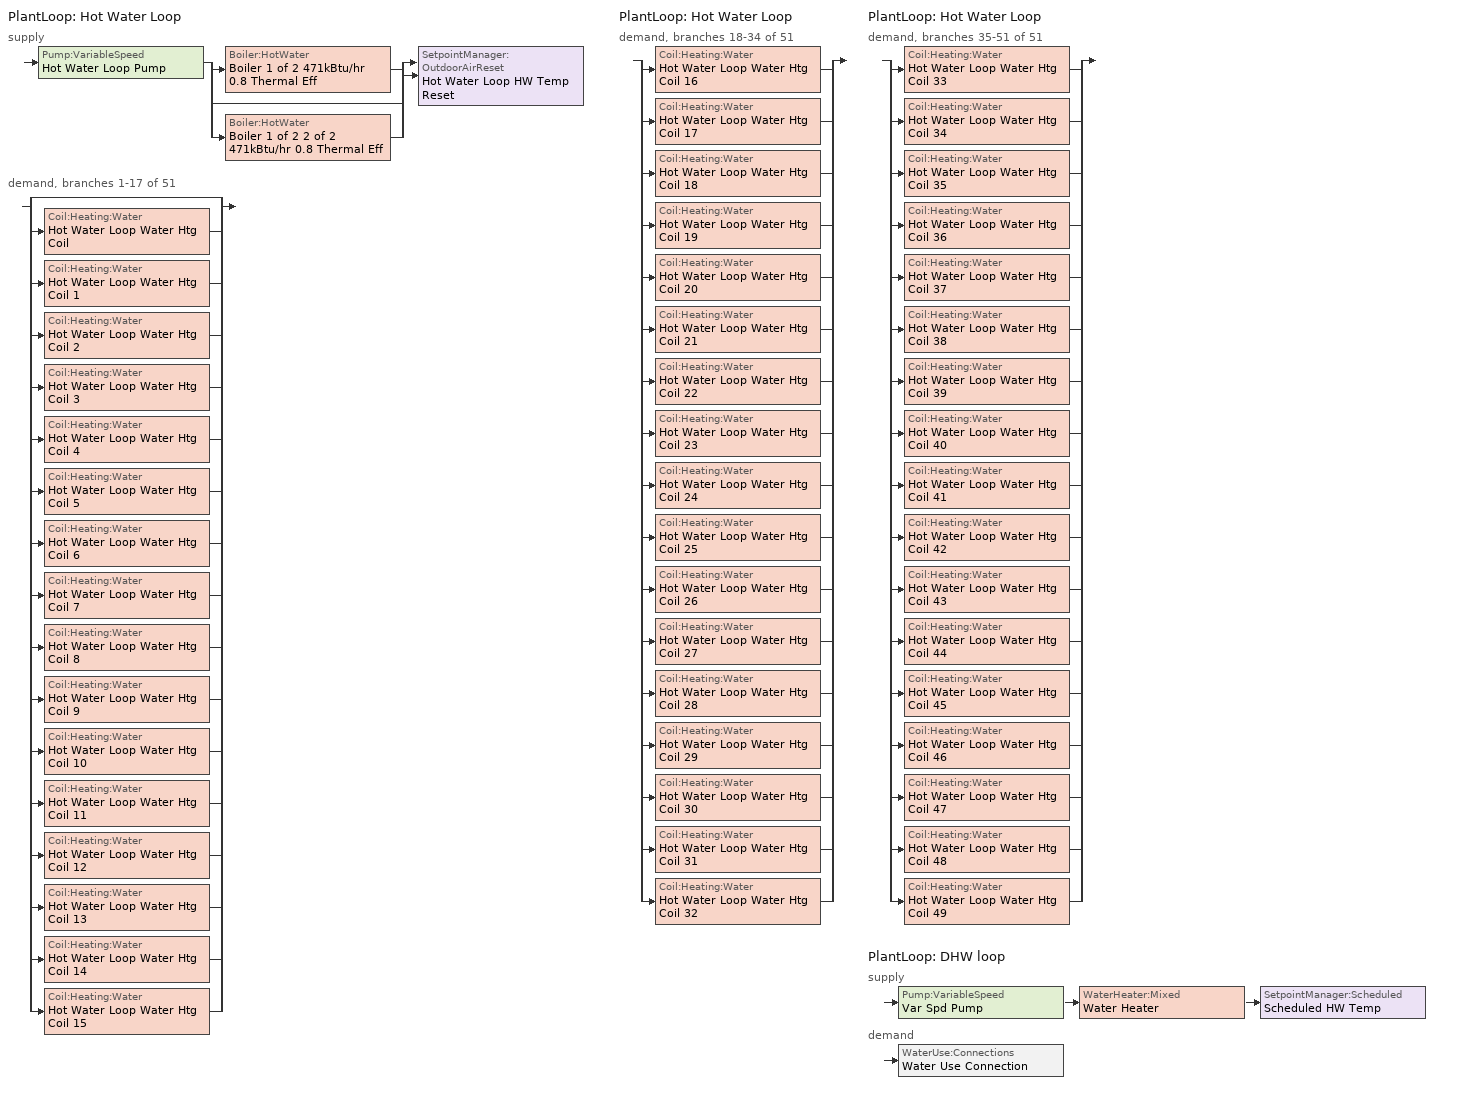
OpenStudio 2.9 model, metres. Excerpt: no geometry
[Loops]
PlantLoop 'Hot Water Loop'
 supply: Pump:VariableSpeed 'Hot Water Loop Pump' > split
  | Boiler:HotWater 'Boiler 1 of 2 471kBtu/hr 0.8 Thermal Eff'
  | bypass
  | Boiler:HotWater 'Boiler 1 of 2 2 of 2 471kBtu/hr 0.8 Thermal Eff'
  join > SetpointManager:OutdoorAirReset 'Hot Water Loop HW Temp Reset'
 demand, branches 1-17 of 51: split
  | bypass
  | Coil:Heating:Water 'Hot Water Loop Water Htg Coil'
  | Coil:Heating:Water 'Hot Water Loop Water Htg Coil 1'
  | Coil:Heating:Water 'Hot Water Loop Water Htg Coil 2'
  | Coil:Heating:Water 'Hot Water Loop Water Htg Coil 3'
  | Coil:Heating:Water 'Hot Water Loop Water Htg Coil 4'
  | Coil:Heating:Water 'Hot Water Loop Water Htg Coil 5'
  | Coil:Heating:Water 'Hot Water Loop Water Htg Coil 6'
  | Coil:Heating:Water 'Hot Water Loop Water Htg Coil 7'
  | Coil:Heating:Water 'Hot Water Loop Water Htg Coil 8'
  | Coil:Heating:Water 'Hot Water Loop Water Htg Coil 9'
  | Coil:Heating:Water 'Hot Water Loop Water Htg Coil 10'
  | Coil:Heating:Water 'Hot Water Loop Water Htg Coil 11'
  | Coil:Heating:Water 'Hot Water Loop Water Htg Coil 12'
  | Coil:Heating:Water 'Hot Water Loop Water Htg Coil 13'
  | Coil:Heating:Water 'Hot Water Loop Water Htg Coil 14'
  | Coil:Heating:Water 'Hot Water Loop Water Htg Coil 15'
PlantLoop 'Hot Water Loop'
 demand, branches 18-34 of 51: split
  | Coil:Heating:Water 'Hot Water Loop Water Htg Coil 16'
  | Coil:Heating:Water 'Hot Water Loop Water Htg Coil 17'
  | Coil:Heating:Water 'Hot Water Loop Water Htg Coil 18'
  | Coil:Heating:Water 'Hot Water Loop Water Htg Coil 19'
  | Coil:Heating:Water 'Hot Water Loop Water Htg Coil 20'
  | Coil:Heating:Water 'Hot Water Loop Water Htg Coil 21'
  | Coil:Heating:Water 'Hot Water Loop Water Htg Coil 22'
  | Coil:Heating:Water 'Hot Water Loop Water Htg Coil 23'
  | Coil:Heating:Water 'Hot Water Loop Water Htg Coil 24'
  | Coil:Heating:Water 'Hot Water Loop Water Htg Coil 25'
  | Coil:Heating:Water 'Hot Water Loop Water Htg Coil 26'
  | Coil:Heating:Water 'Hot Water Loop Water Htg Coil 27'
  | Coil:Heating:Water 'Hot Water Loop Water Htg Coil 28'
  | Coil:Heating:Water 'Hot Water Loop Water Htg Coil 29'
  | Coil:Heating:Water 'Hot Water Loop Water Htg Coil 30'
  | Coil:Heating:Water 'Hot Water Loop Water Htg Coil 31'
  | Coil:Heating:Water 'Hot Water Loop Water Htg Coil 32'
PlantLoop 'Hot Water Loop'
 demand, branches 35-51 of 51: split
  | Coil:Heating:Water 'Hot Water Loop Water Htg Coil 33'
  | Coil:Heating:Water 'Hot Water Loop Water Htg Coil 34'
  | Coil:Heating:Water 'Hot Water Loop Water Htg Coil 35'
  | Coil:Heating:Water 'Hot Water Loop Water Htg Coil 36'
  | Coil:Heating:Water 'Hot Water Loop Water Htg Coil 37'
  | Coil:Heating:Water 'Hot Water Loop Water Htg Coil 38'
  | Coil:Heating:Water 'Hot Water Loop Water Htg Coil 39'
  | Coil:Heating:Water 'Hot Water Loop Water Htg Coil 40'
  | Coil:Heating:Water 'Hot Water Loop Water Htg Coil 41'
  | Coil:Heating:Water 'Hot Water Loop Water Htg Coil 42'
  | Coil:Heating:Water 'Hot Water Loop Water Htg Coil 43'
  | Coil:Heating:Water 'Hot Water Loop Water Htg Coil 44'
  | Coil:Heating:Water 'Hot Water Loop Water Htg Coil 45'
  | Coil:Heating:Water 'Hot Water Loop Water Htg Coil 46'
  | Coil:Heating:Water 'Hot Water Loop Water Htg Coil 47'
  | Coil:Heating:Water 'Hot Water Loop Water Htg Coil 48'
  | Coil:Heating:Water 'Hot Water Loop Water Htg Coil 49'
PlantLoop 'DHW loop'
 supply: Pump:VariableSpeed 'Var Spd Pump' > WaterHeater:Mixed 'Water Heater' > SetpointManager:Scheduled 'Scheduled HW Temp'
 demand: WaterUse:Connections 'Water Use Connection'
[Sizing:Zone] Zone Cooling Design Supply Air Temperature Input Method=SupplyAirTemperature; Zone Cooling Design Supply Air Temperature Difference {deltaC}=11.11; Zone Heating Design Supply Air Temperature Input Method=SupplyAirTemperature; Zone Heating Design Supply Air Temperature Difference {deltaC}=11.11; Zone Heating Design Supply Air Humidity Ratio {kg-H2O/kg-air}=0.008; Heating Design Air Flow Method=DesignDay; Account for Dedicated Outdoor Air System=No; Dedicated Outdoor Air System Control Strategy=NeutralSupplyAir; Dedicated Outdoor Air Low Setpoint Temperature for Design {C}=autosize; Dedicated Outdoor Air High Setpoint Temperature for Design {C}=autosize
Name | Zone Cooling Design Supply Air Temperature {C} | Zone Heating Design Supply Air Temperature {C} | Zone Cooling Design Supply Air Humidity Ratio {kg-H2O/kg-air} | Cooling Design Air Flow Method | Heating Maximum Air Flow per Zone Floor Area {m3/s-m2} | Heating Maximum Air Flow {m3/s} | Heating Maximum Air Flow Fraction
Thermal Zone: F4 amenity; Thermal Zone: F3 exercise | 12.7889 | 32.2111 | 0.0085 | DesignDay
Thermal Zone: F5 Apt 2; Thermal Zone: F3 Apt 4; Thermal Zone: F5 Apt 4; Thermal Zone: F2 Apt 2; Thermal Zone: GF Apt 1; Thermal Zone: F6 Apt 2; Thermal Zone: F2 Apt 4; Thermal Zone: F2 Apt 3; Thermal Zone: F5 Apt 1; Thermal Zone: F3 Apt 2; Thermal Zone: F3 Apt 3; Thermal Zone: F3 Apt 1; Thermal Zone: F4 Apt 1; Thermal Zone: F5 Apt 3; Thermal Zone: F4 Apt 2; Thermal Zone: F4 Apt 3; Thermal Zone: F5 Apt 5; Thermal Zone: F4 Apt 4; Thermal Zone: F6 Apt 3; Thermal Zone: F6 Apt 5; Thermal Zone: F6 Apt 1; Thermal Zone: F6 Apt 4; Thermal Zone: F7 Apt 3; Thermal Zone: F7 Apt 2; Thermal Zone: F7 Apt 1; Thermal Zone: F7 Apt 4; Thermal Zone: F7 Apt 5; Thermal Zone: F8 Apt 3; Thermal Zone: F8 Apt 2; Thermal Zone: F8 Apt 5; Thermal Zone: F8 Apt 1; Thermal Zone: F8 Apt 4; Thermal Zone: F2 Apt | 12.7889 | 32.2111 | 0.008 | DesignDay
Thermal Zone: F4 electrical meter; Thermal Zone: GF mechanical; Thermal Zone: GF electric meter; Thermal Zone: GF water meter; Thermal Zone: GF storage; Thermal Zone: GF electrical; Thermal Zone: GF package; Thermal Zone: GF tank room | 18.3333 | 26.6667 | 0.0085 | DesignDayWithLimit
Thermal Zone: GF lobby & mail | 12.7889 | 32.2111 | 0.0085 | DesignDayWithLimit | 0.003048 | 0.165182 | 0.5
Thermal Zone: F3 elevator lobby; Thermal Zone: F2 lounge; Thermal Zone: F2 multipurpose; Thermal Zone: F4 elevator lobby; Thermal Zone: F3 laundry | 12.7889 | 32.2111 | 0.0085 | DesignDayWithLimit
Thermal Zone: F2 elevator lobby | 14 | 26.7111 | 0.0085 | DesignDay
[Zone equipment]
Thermal Zone: F4 amenity: Thermal Zone: F2 Apt PTAC 3
Thermal Zone: F5 Apt 2: Thermal Zone: F5 Apt 2 PTAC
Thermal Zone: F4 electrical meter: Thermal Zone: F2 Apt PTAC 9
Thermal Zone: GF mechanical: Thermal Zone: F2 Apt PTAC 8
Thermal Zone: F3 Apt 4: Thermal Zone: F3 Apt 4 PTAC
Thermal Zone: GF electric meter: Thermal Zone: F2 Apt PTAC 2
Thermal Zone: GF water meter: Thermal Zone: F2 Apt PTAC 6
Thermal Zone: GF lobby & mail: Thermal Zone: F2 Apt PTAC 4
Thermal Zone: F5 Apt 4: Thermal Zone: F5 Apt 4 PTAC
Thermal Zone: F2 Apt 2: Thermal Zone: F2 Apt 2 PTAC
Thermal Zone: GF Apt 1: Thermal Zone: GF Apt 1 PTAC
Thermal Zone: F3 exercise: Thermal Zone: F2 Apt PTAC 7
Thermal Zone: F6 Apt 2: Thermal Zone: F6 Apt 2 PTAC
Thermal Zone: F3 elevator lobby: Thermal Zone: F2 Apt PTAC 5
Thermal Zone: F2 lounge: Thermal Zone: F2 Apt PTAC 1
Thermal Zone: F2 Apt 4: Thermal Zone: F2 Apt 4 PTAC
Thermal Zone: F2 Apt 3: Thermal Zone: F2 Apt 3 PTAC
Thermal Zone: F5 Apt 1: Thermal Zone: F5 Apt 1 PTAC
Thermal Zone: F2 multipurpose: Thermal Zone: F2 Apt PTAC 12
Thermal Zone: F2 elevator lobby: Thermal Zone: F2 Apt PTAC 11
Thermal Zone: F3 Apt 2: Thermal Zone: F3 Apt 2 PTAC
Thermal Zone: F3 Apt 3: Thermal Zone: F3 Apt 3 PTAC
Thermal Zone: F3 Apt 1: Thermal Zone: F3 Apt 1 PTAC
Thermal Zone: F4 Apt 1: Thermal Zone: F4 Apt 1 PTAC
Thermal Zone: F5 Apt 3: Thermal Zone: F5 Apt 3 PTAC
Thermal Zone: F4 Apt 2: Thermal Zone: F4 Apt 2 PTAC
Thermal Zone: F4 Apt 3: Thermal Zone: F4 Apt 3 PTAC
Thermal Zone: F5 Apt 5: Thermal Zone: F5 Apt 5 PTAC
Thermal Zone: F4 elevator lobby: Thermal Zone: F2 Apt PTAC 10
Thermal Zone: F3 laundry: Thermal Zone: F2 Apt PTAC 13
Thermal Zone: F4 Apt 4: Thermal Zone: F4 Apt 4 PTAC
Thermal Zone: F6 Apt 3: Thermal Zone: F6 Apt 3 PTAC
Thermal Zone: F6 Apt 5: Thermal Zone: F6 Apt 5 PTAC
Thermal Zone: F6 Apt 1: Thermal Zone: F6 Apt 1 PTAC
Thermal Zone: F6 Apt 4: Thermal Zone: F6 Apt 4 PTAC
Thermal Zone: F7 Apt 3: Thermal Zone: F7 Apt 3 PTAC
Thermal Zone: F7 Apt 2: Thermal Zone: F7 Apt 2 PTAC
Thermal Zone: F7 Apt 1: Thermal Zone: F7 Apt 1 PTAC
Thermal Zone: F7 Apt 4: Thermal Zone: F7 Apt 4 PTAC
Thermal Zone: F7 Apt 5: Thermal Zone: F7 Apt 5 PTAC
Thermal Zone: F8 Apt 3: Thermal Zone: F8 Apt 3 PTAC
Thermal Zone: F8 Apt 2: Thermal Zone: F8 Apt 2 PTAC
Thermal Zone: F8 Apt 5: Thermal Zone: F8 Apt 5 PTAC
Thermal Zone: F8 Apt 1: Thermal Zone: F8 Apt 1 PTAC
Thermal Zone: F8 Apt 4: Thermal Zone: F8 Apt 4 PTAC
Thermal Zone: GF storage: Thermal Zone: F2 Apt PTAC 16
Thermal Zone: GF electrical: Thermal Zone: F2 Apt PTAC 17
Thermal Zone: F2 Apt: Thermal Zone: F2 Apt PTAC
Thermal Zone: GF package: Thermal Zone: F2 Apt PTAC 14
Thermal Zone: GF tank room: Thermal Zone: F2 Apt PTAC 15
[PlantLoop] Glycol Concentration=0; Plant Loop Volume {m3}=Autocalculate
Name | Fluid Type | Minimum Loop Temperature {C} | Load Distribution Scheme
Hot Water Loop | Water | 10 | SequentialLoad
DHW loop |  |  | Optimal
[Sizing:Plant] Loop Type=Heating; Sizing Option=NonCoincident; Zone Timesteps in Averaging Window=1; Coincident Sizing Factor Mode=None
Name | Design Loop Exit Temperature {C} | Loop Design Temperature Difference {deltaC}
Hot Water Loop | 82.2222 | 27.7778
DHW loop | 82 | 11
[Pump:VariableSpeed] Skin Loss Radiative Fraction=0.5; Design Power Sizing Method=PowerPerFlowPerPressure; Design Electric Power per Unit Flow Rate {W/(m3/s)}=348701.1; Design Shaft Power per Unit Flow Rate per Unit Head {W-s/m3-Pa}=1.28205; Design Minimum Flow Rate Fraction=0
Name | Rated Pump Head {Pa} | Motor Efficiency | Coefficient 1 of the Part Load Performance Curve | Coefficient 2 of the Part Load Performance Curve | Coefficient 3 of the Part Load Performance Curve | Coefficient 4 of the Part Load Performance Curve | Pump Control Type
Hot Water Loop Pump | 200841 | 0.855 | 0 | 3.2485 | -4.7443 | 2.5294 | Intermittent
Var Spd Pump
[Boiler:HotWater] Fuel Type=NaturalGas; Nominal Thermal Efficiency=0.8; Efficiency Curve Temperature Evaluation Variable=LeavingBoiler; Normalized Boiler Efficiency Curve=Boiler with No Minimum Turndown; Design Water Outlet Temperature {C}=82.2222; Minimum Part Load Ratio=0; Maximum Part Load Ratio=1.2; Optimum Part Load Ratio=1; Water Outlet Upper Temperature Limit {C}=95; Boiler Flow Mode=LeavingSetpointModulated; Parasitic Electric Load {W}=0; Sizing Factor=0.5
Boiler 1 of 2 471kBtu/hr 0.8 Thermal Eff; Boiler 1 of 2 2 of 2 471kBtu/hr 0.8 Thermal Eff
[Fan:ConstantVolume] Availability Schedule=Always On Discrete; Fan Total Efficiency=0.385; Pressure Rise {Pa}=244.755; Maximum Flow Rate {m3/s}=AutoSize; Motor Efficiency=0.7; Motor In Airstream Fraction=1
Thermal Zone: F2 Apt PTAC Fan; Thermal Zone: F2 Apt 2 PTAC Fan; Thermal Zone: F2 Apt 3 PTAC Fan; Thermal Zone: F2 Apt 4 PTAC Fan; Thermal Zone: F3 Apt 1 PTAC Fan; Thermal Zone: F3 Apt 2 PTAC Fan; Thermal Zone: F3 Apt 3 PTAC Fan; Thermal Zone: F3 Apt 4 PTAC Fan; Thermal Zone: F4 Apt 1 PTAC Fan; Thermal Zone: F4 Apt 2 PTAC Fan; Thermal Zone: F4 Apt 3 PTAC Fan; Thermal Zone: F4 Apt 4 PTAC Fan; Thermal Zone: F5 Apt 1 PTAC Fan; Thermal Zone: F5 Apt 2 PTAC Fan; Thermal Zone: F5 Apt 3 PTAC Fan; Thermal Zone: F5 Apt 4 PTAC Fan; Thermal Zone: F5 Apt 5 PTAC Fan; Thermal Zone: F6 Apt 1 PTAC Fan; Thermal Zone: F6 Apt 2 PTAC Fan; Thermal Zone: F6 Apt 3 PTAC Fan; Thermal Zone: F6 Apt 4 PTAC Fan; Thermal Zone: F6 Apt 5 PTAC Fan; Thermal Zone: F7 Apt 1 PTAC Fan; Thermal Zone: F7 Apt 2 PTAC Fan; Thermal Zone: F7 Apt 3 PTAC Fan; Thermal Zone: F7 Apt 4 PTAC Fan; Thermal Zone: F7 Apt 5 PTAC Fan; Thermal Zone: F8 Apt 1 PTAC Fan; Thermal Zone: F8 Apt 2 PTAC Fan; Thermal Zone: F8 Apt 3 PTAC Fan; Thermal Zone: F8 Apt 4 PTAC Fan; Thermal Zone: F8 Apt 5 PTAC Fan; Thermal Zone: GF Apt 1 PTAC Fan; Thermal Zone: F2 Apt PTAC Fan 1; Thermal Zone: F2 Apt PTAC Fan 2; Thermal Zone: F2 Apt PTAC Fan 3; Thermal Zone: F2 Apt PTAC Fan 4; Thermal Zone: F2 Apt PTAC Fan 5; Thermal Zone: F2 Apt PTAC Fan 6; Thermal Zone: F2 Apt PTAC Fan 7; Thermal Zone: F2 Apt PTAC Fan 8; Thermal Zone: F2 Apt PTAC Fan 9; Thermal Zone: F2 Apt PTAC Fan 10; Thermal Zone: F2 Apt PTAC Fan 11; Thermal Zone: F2 Apt PTAC Fan 12; Thermal Zone: F2 Apt PTAC Fan 13; Thermal Zone: F2 Apt PTAC Fan 14; Thermal Zone: F2 Apt PTAC Fan 15; Thermal Zone: F2 Apt PTAC Fan 16; Thermal Zone: F2 Apt PTAC Fan 17
[Coil:Heating:Water] Availability Schedule=Always On Discrete; Rated Inlet Water Temperature {C}=82.2222; Rated Inlet Air Temperature {C}=16.6; Rated Outlet Water Temperature {C}=71.1111; Rated Outlet Air Temperature {C}=32.2
Hot Water Loop Water Htg Coil; Hot Water Loop Water Htg Coil 1; Hot Water Loop Water Htg Coil 2; Hot Water Loop Water Htg Coil 3; Hot Water Loop Water Htg Coil 4; Hot Water Loop Water Htg Coil 5; Hot Water Loop Water Htg Coil 6; Hot Water Loop Water Htg Coil 7; Hot Water Loop Water Htg Coil 8; Hot Water Loop Water Htg Coil 9; Hot Water Loop Water Htg Coil 10; Hot Water Loop Water Htg Coil 11; Hot Water Loop Water Htg Coil 12; Hot Water Loop Water Htg Coil 13; Hot Water Loop Water Htg Coil 14; Hot Water Loop Water Htg Coil 15; Hot Water Loop Water Htg Coil 16; Hot Water Loop Water Htg Coil 17; Hot Water Loop Water Htg Coil 18; Hot Water Loop Water Htg Coil 19; Hot Water Loop Water Htg Coil 20; Hot Water Loop Water Htg Coil 21; Hot Water Loop Water Htg Coil 22; Hot Water Loop Water Htg Coil 23; Hot Water Loop Water Htg Coil 24; Hot Water Loop Water Htg Coil 25; Hot Water Loop Water Htg Coil 26; Hot Water Loop Water Htg Coil 27; Hot Water Loop Water Htg Coil 28; Hot Water Loop Water Htg Coil 29; Hot Water Loop Water Htg Coil 30; Hot Water Loop Water Htg Coil 31; Hot Water Loop Water Htg Coil 32; Hot Water Loop Water Htg Coil 33; Hot Water Loop Water Htg Coil 34; Hot Water Loop Water Htg Coil 35; Hot Water Loop Water Htg Coil 36; Hot Water Loop Water Htg Coil 37; Hot Water Loop Water Htg Coil 38; Hot Water Loop Water Htg Coil 39; Hot Water Loop Water Htg Coil 40; Hot Water Loop Water Htg Coil 41; Hot Water Loop Water Htg Coil 42; Hot Water Loop Water Htg Coil 43; Hot Water Loop Water Htg Coil 44; Hot Water Loop Water Htg Coil 45; Hot Water Loop Water Htg Coil 46; Hot Water Loop Water Htg Coil 47; Hot Water Loop Water Htg Coil 48; Hot Water Loop Water Htg Coil 49
[Controller:WaterCoil] Action=Normal; Controller Convergence Tolerance {deltaC}=0.1; Minimum Actuated Flow {m3/s}=0
Name | Water Coil
Hot Water Loop Water Htg Coil Controller | Hot Water Loop Water Htg Coil
Hot Water Loop Water Htg Coil 1 Controller | Hot Water Loop Water Htg Coil 1
Hot Water Loop Water Htg Coil 2 Controller | Hot Water Loop Water Htg Coil 2
Hot Water Loop Water Htg Coil 3 Controller | Hot Water Loop Water Htg Coil 3
Hot Water Loop Water Htg Coil 4 Controller | Hot Water Loop Water Htg Coil 4
Hot Water Loop Water Htg Coil 5 Controller | Hot Water Loop Water Htg Coil 5
Hot Water Loop Water Htg Coil 6 Controller | Hot Water Loop Water Htg Coil 6
Hot Water Loop Water Htg Coil 7 Controller | Hot Water Loop Water Htg Coil 7
Hot Water Loop Water Htg Coil 8 Controller | Hot Water Loop Water Htg Coil 8
Hot Water Loop Water Htg Coil 9 Controller | Hot Water Loop Water Htg Coil 9
Hot Water Loop Water Htg Coil 10 Controller | Hot Water Loop Water Htg Coil 10
Hot Water Loop Water Htg Coil 11 Controller | Hot Water Loop Water Htg Coil 11
Hot Water Loop Water Htg Coil 12 Controller | Hot Water Loop Water Htg Coil 12
Hot Water Loop Water Htg Coil 13 Controller | Hot Water Loop Water Htg Coil 13
Hot Water Loop Water Htg Coil 14 Controller | Hot Water Loop Water Htg Coil 14
Hot Water Loop Water Htg Coil 15 Controller | Hot Water Loop Water Htg Coil 15
Hot Water Loop Water Htg Coil 16 Controller | Hot Water Loop Water Htg Coil 16
Hot Water Loop Water Htg Coil 17 Controller | Hot Water Loop Water Htg Coil 17
Hot Water Loop Water Htg Coil 18 Controller | Hot Water Loop Water Htg Coil 18
Hot Water Loop Water Htg Coil 19 Controller | Hot Water Loop Water Htg Coil 19
Hot Water Loop Water Htg Coil 20 Controller | Hot Water Loop Water Htg Coil 20
Hot Water Loop Water Htg Coil 21 Controller | Hot Water Loop Water Htg Coil 21
Hot Water Loop Water Htg Coil 22 Controller | Hot Water Loop Water Htg Coil 22
Hot Water Loop Water Htg Coil 23 Controller | Hot Water Loop Water Htg Coil 23
Hot Water Loop Water Htg Coil 24 Controller | Hot Water Loop Water Htg Coil 24
Hot Water Loop Water Htg Coil 25 Controller | Hot Water Loop Water Htg Coil 25
Hot Water Loop Water Htg Coil 26 Controller | Hot Water Loop Water Htg Coil 26
Hot Water Loop Water Htg Coil 27 Controller | Hot Water Loop Water Htg Coil 27
Hot Water Loop Water Htg Coil 28 Controller | Hot Water Loop Water Htg Coil 28
Hot Water Loop Water Htg Coil 29 Controller | Hot Water Loop Water Htg Coil 29
Hot Water Loop Water Htg Coil 30 Controller | Hot Water Loop Water Htg Coil 30
Hot Water Loop Water Htg Coil 31 Controller | Hot Water Loop Water Htg Coil 31
Hot Water Loop Water Htg Coil 32 Controller | Hot Water Loop Water Htg Coil 32
[Coil:Cooling:DX:SingleSpeed] Availability Schedule=Always On Discrete; Rated Total Cooling Capacity {W}=autosize; Rated Sensible Heat Ratio=autosize; Rated Air Flow Rate {m3/s}=autosize; Rated Evaporator Fan Power Per Volume Flow Rate {W/(m3/s)}=773.3; Total Cooling Capacity Function of Temperature Curve=PSZ-Fine Storage DX Coil Cap-FT; Total Cooling Capacity Function of Flow Fraction Curve=DX Coil Cap-FF; Energy Input Ratio Function of Temperature Curve=PSZ-AC DX Coil EIR-FT; Energy Input Ratio Function of Flow Fraction Curve=Split DX Coil EIR-FF; Part Load Fraction Correlation Curve=HPACCOOLPLFFPLR; Condenser Type=AirCooled; Evaporative Condenser Effectiveness=0; Evaporative Condenser Air Flow Rate {m3/s}=Autosize; Evaporative Condenser Pump Rated Power Consumption {W}=Autosize; Crankcase Heater Capacity {W}=0; Maximum Outdoor Dry-Bulb Temperature for Crankcase Heater Operation {C}=0; Basin Heater Capacity {W/K}=0; Basin Heater Setpoint Temperature {C}=10
Name | Rated COP {W/W}
Thermal Zone: F2 Apt PTAC 1spd DX AC Clg Coil 37kBtu/hr 9.5EER; Thermal Zone: F2 Apt 2 PTAC 1spd DX AC Clg Coil 56kBtu/hr 9.5EER; Thermal Zone: F2 Apt 3 PTAC 1spd DX AC Clg Coil 19kBtu/hr 9.5EER; Thermal Zone: F3 Apt 1 PTAC 1spd DX AC Clg Coil 54kBtu/hr 9.5EER; Thermal Zone: F3 Apt 2 PTAC 1spd DX AC Clg Coil 49kBtu/hr 9.5EER; Thermal Zone: F3 Apt 3 PTAC 1spd DX AC Clg Coil 17kBtu/hr 9.5EER; Thermal Zone: F4 Apt 1 PTAC 1spd DX AC Clg Coil 96kBtu/hr 9.5EER; Thermal Zone: F4 Apt 2 PTAC 1spd DX AC Clg Coil 51kBtu/hr 9.5EER; Thermal Zone: F4 Apt 3 PTAC 1spd DX AC Clg Coil 17kBtu/hr 9.5EER; Thermal Zone: F5 Apt 1 PTAC 1spd DX AC Clg Coil 52kBtu/hr 9.5EER; Thermal Zone: F5 Apt 2 PTAC 1spd DX AC Clg Coil 17kBtu/hr 9.5EER; Thermal Zone: F5 Apt 5 PTAC 1spd DX AC Clg Coil 15kBtu/hr 9.5EER; Thermal Zone: F6 Apt 1 PTAC 1spd DX AC Clg Coil 52kBtu/hr 9.5EER; Thermal Zone: F6 Apt 2 PTAC 1spd DX AC Clg Coil 17kBtu/hr 9.5EER; Thermal Zone: F6 Apt 5 PTAC 1spd DX AC Clg Coil 15kBtu/hr 9.5EER; Thermal Zone: F7 Apt 1 PTAC 1spd DX AC Clg Coil 53kBtu/hr 9.5EER; Thermal Zone: F7 Apt 2 PTAC 1spd DX AC Clg Coil 18kBtu/hr 9.5EER; Thermal Zone: F7 Apt 5 PTAC 1spd DX AC Clg Coil 15kBtu/hr 9.5EER; Thermal Zone: F8 Apt 1 PTAC 1spd DX AC Clg Coil 105kBtu/hr 9.5EER; Thermal Zone: F8 Apt 2 PTAC 1spd DX AC Clg Coil 29kBtu/hr 9.5EER; Thermal Zone: F8 Apt 3 PTAC 1spd DX AC Clg Coil 21kBtu/hr 9.5EER; Thermal Zone: F8 Apt 5 PTAC 1spd DX AC Clg Coil 24kBtu/hr 9.5EER; Thermal Zone: GF Apt 1 PTAC 1spd DX AC Clg Coil 58kBtu/hr 9.5EER; Thermal Zone: F2 Apt PTAC 1spd DX AC Clg Coil 37kBtu/hr 9.5EER 1; Thermal Zone: F2 Apt PTAC 1spd DX AC Clg Coil 37kBtu/hr 9.5EER 2; Thermal Zone: F2 Apt PTAC 1spd DX AC Clg Coil 37kBtu/hr 9.5EER 3; Thermal Zone: F2 Apt PTAC 1spd DX AC Clg Coil 37kBtu/hr 9.5EER 4; Thermal Zone: F2 Apt PTAC 1spd DX AC Clg Coil 37kBtu/hr 9.5EER 5; Thermal Zone: F2 Apt PTAC 1spd DX AC Clg Coil 37kBtu/hr 9.5EER 6; Thermal Zone: F2 Apt PTAC 1spd DX AC Clg Coil 37kBtu/hr 9.5EER 7; Thermal Zone: F2 Apt PTAC 1spd DX AC Clg Coil 37kBtu/hr 9.5EER 8; Thermal Zone: F2 Apt PTAC 1spd DX AC Clg Coil 37kBtu/hr 9.5EER 9; Thermal Zone: F2 Apt PTAC 1spd DX AC Clg Coil 37kBtu/hr 9.5EER 10; Thermal Zone: F2 Apt PTAC 1spd DX AC Clg Coil 37kBtu/hr 9.5EER 11; Thermal Zone: F2 Apt PTAC 1spd DX AC Clg Coil 37kBtu/hr 9.5EER 12; Thermal Zone: F2 Apt PTAC 1spd DX AC Clg Coil 37kBtu/hr 9.5EER 13; Thermal Zone: F2 Apt PTAC 1spd DX AC Clg Coil 37kBtu/hr 9.5EER 14; Thermal Zone: F2 Apt PTAC 1spd DX AC Clg Coil 37kBtu/hr 9.5EER 15; Thermal Zone: F2 Apt PTAC 1spd DX AC Clg Coil 37kBtu/hr 9.5EER 16; Thermal Zone: F2 Apt PTAC 1spd DX AC Clg Coil 37kBtu/hr 9.5EER 17 | 3.2994
Thermal Zone: F2 Apt 4 PTAC 1spd DX AC Clg Coil 13kBtu/hr 10.1EER | 3.49899
Thermal Zone: F3 Apt 4 PTAC 1spd DX AC Clg Coil 11kBtu/hr 10.6EER | 3.67488
Thermal Zone: F4 Apt 4 PTAC 1spd DX AC Clg Coil 11kBtu/hr 10.8EER | 3.71865
Thermal Zone: F5 Apt 3 PTAC 1spd DX AC Clg Coil 12kBtu/hr 10.4EER | 3.60696
Thermal Zone: F5 Apt 4 PTAC 1spd DX AC Clg Coil 8kBtu/hr 11.5EER | 3.96156
Thermal Zone: F6 Apt 3 PTAC 1spd DX AC Clg Coil 12kBtu/hr 10.4EER | 3.61391
Thermal Zone: F6 Apt 4 PTAC 1spd DX AC Clg Coil 8kBtu/hr 11.6EER | 4.0043
Thermal Zone: F7 Apt 3 PTAC 1spd DX AC Clg Coil 12kBtu/hr 10.5EER | 3.61595
Thermal Zone: F7 Apt 4 PTAC 1spd DX AC Clg Coil 8kBtu/hr 11.6EER | 3.9876
Thermal Zone: F8 Apt 4 PTAC 1spd DX AC Clg Coil 14kBtu/hr 9.7EER | 3.36761
[ZoneHVAC:PackagedTerminalAirConditioner] Availability Schedule=Always On Discrete; Supply Air Flow Rate During Cooling Operation {m3/s}=Autosize; Supply Air Flow Rate During Heating Operation {m3/s}=Autosize; Supply Air Flow Rate When No Cooling or Heating is Needed {m3/s}=Autosize; Outdoor Air Flow Rate During Cooling Operation {m3/s}=Autosize; Outdoor Air Flow Rate During Heating Operation {m3/s}=Autosize; Outdoor Air Flow Rate When No Cooling or Heating is Needed {m3/s}=Autosize; Fan Placement=DrawThrough; Supply Air Fan Operating Mode Schedule=Always On Discrete
Name | Supply Air Fan | Heating Coil | Cooling Coil
Thermal Zone: F2 Apt PTAC | Thermal Zone: F2 Apt PTAC Fan | Hot Water Loop Water Htg Coil | Thermal Zone: F2 Apt PTAC 1spd DX AC Clg Coil 37kBtu/hr 9.5EER
Thermal Zone: F2 Apt 2 PTAC | Thermal Zone: F2 Apt 2 PTAC Fan | Hot Water Loop Water Htg Coil 1 | Thermal Zone: F2 Apt 2 PTAC 1spd DX AC Clg Coil 56kBtu/hr 9.5EER
Thermal Zone: F2 Apt 3 PTAC | Thermal Zone: F2 Apt 3 PTAC Fan | Hot Water Loop Water Htg Coil 2 | Thermal Zone: F2 Apt 3 PTAC 1spd DX AC Clg Coil 19kBtu/hr 9.5EER
Thermal Zone: F2 Apt 4 PTAC | Thermal Zone: F2 Apt 4 PTAC Fan | Hot Water Loop Water Htg Coil 3 | Thermal Zone: F2 Apt 4 PTAC 1spd DX AC Clg Coil 13kBtu/hr 10.1EER
Thermal Zone: F3 Apt 1 PTAC | Thermal Zone: F3 Apt 1 PTAC Fan | Hot Water Loop Water Htg Coil 4 | Thermal Zone: F3 Apt 1 PTAC 1spd DX AC Clg Coil 54kBtu/hr 9.5EER
Thermal Zone: F3 Apt 2 PTAC | Thermal Zone: F3 Apt 2 PTAC Fan | Hot Water Loop Water Htg Coil 5 | Thermal Zone: F3 Apt 2 PTAC 1spd DX AC Clg Coil 49kBtu/hr 9.5EER
Thermal Zone: F3 Apt 3 PTAC | Thermal Zone: F3 Apt 3 PTAC Fan | Hot Water Loop Water Htg Coil 6 | Thermal Zone: F3 Apt 3 PTAC 1spd DX AC Clg Coil 17kBtu/hr 9.5EER
Thermal Zone: F3 Apt 4 PTAC | Thermal Zone: F3 Apt 4 PTAC Fan | Hot Water Loop Water Htg Coil 7 | Thermal Zone: F3 Apt 4 PTAC 1spd DX AC Clg Coil 11kBtu/hr 10.6EER
Thermal Zone: F4 Apt 1 PTAC | Thermal Zone: F4 Apt 1 PTAC Fan | Hot Water Loop Water Htg Coil 8 | Thermal Zone: F4 Apt 1 PTAC 1spd DX AC Clg Coil 96kBtu/hr 9.5EER
Thermal Zone: F4 Apt 2 PTAC | Thermal Zone: F4 Apt 2 PTAC Fan | Hot Water Loop Water Htg Coil 9 | Thermal Zone: F4 Apt 2 PTAC 1spd DX AC Clg Coil 51kBtu/hr 9.5EER
Thermal Zone: F4 Apt 3 PTAC | Thermal Zone: F4 Apt 3 PTAC Fan | Hot Water Loop Water Htg Coil 10 | Thermal Zone: F4 Apt 3 PTAC 1spd DX AC Clg Coil 17kBtu/hr 9.5EER
Thermal Zone: F4 Apt 4 PTAC | Thermal Zone: F4 Apt 4 PTAC Fan | Hot Water Loop Water Htg Coil 11 | Thermal Zone: F4 Apt 4 PTAC 1spd DX AC Clg Coil 11kBtu/hr 10.8EER
Thermal Zone: F5 Apt 1 PTAC | Thermal Zone: F5 Apt 1 PTAC Fan | Hot Water Loop Water Htg Coil 12 | Thermal Zone: F5 Apt 1 PTAC 1spd DX AC Clg Coil 52kBtu/hr 9.5EER
Thermal Zone: F5 Apt 2 PTAC | Thermal Zone: F5 Apt 2 PTAC Fan | Hot Water Loop Water Htg Coil 13 | Thermal Zone: F5 Apt 2 PTAC 1spd DX AC Clg Coil 17kBtu/hr 9.5EER
Thermal Zone: F5 Apt 3 PTAC | Thermal Zone: F5 Apt 3 PTAC Fan | Hot Water Loop Water Htg Coil 14 | Thermal Zone: F5 Apt 3 PTAC 1spd DX AC Clg Coil 12kBtu/hr 10.4EER
Thermal Zone: F5 Apt 4 PTAC | Thermal Zone: F5 Apt 4 PTAC Fan | Hot Water Loop Water Htg Coil 15 | Thermal Zone: F5 Apt 4 PTAC 1spd DX AC Clg Coil 8kBtu/hr 11.5EER
Thermal Zone: F5 Apt 5 PTAC | Thermal Zone: F5 Apt 5 PTAC Fan | Hot Water Loop Water Htg Coil 16 | Thermal Zone: F5 Apt 5 PTAC 1spd DX AC Clg Coil 15kBtu/hr 9.5EER
Thermal Zone: F6 Apt 1 PTAC | Thermal Zone: F6 Apt 1 PTAC Fan | Hot Water Loop Water Htg Coil 17 | Thermal Zone: F6 Apt 1 PTAC 1spd DX AC Clg Coil 52kBtu/hr 9.5EER
Thermal Zone: F6 Apt 2 PTAC | Thermal Zone: F6 Apt 2 PTAC Fan | Hot Water Loop Water Htg Coil 18 | Thermal Zone: F6 Apt 2 PTAC 1spd DX AC Clg Coil 17kBtu/hr 9.5EER
Thermal Zone: F6 Apt 3 PTAC | Thermal Zone: F6 Apt 3 PTAC Fan | Hot Water Loop Water Htg Coil 19 | Thermal Zone: F6 Apt 3 PTAC 1spd DX AC Clg Coil 12kBtu/hr 10.4EER
Thermal Zone: F6 Apt 4 PTAC | Thermal Zone: F6 Apt 4 PTAC Fan | Hot Water Loop Water Htg Coil 20 | Thermal Zone: F6 Apt 4 PTAC 1spd DX AC Clg Coil 8kBtu/hr 11.6EER
Thermal Zone: F6 Apt 5 PTAC | Thermal Zone: F6 Apt 5 PTAC Fan | Hot Water Loop Water Htg Coil 21 | Thermal Zone: F6 Apt 5 PTAC 1spd DX AC Clg Coil 15kBtu/hr 9.5EER
Thermal Zone: F7 Apt 1 PTAC | Thermal Zone: F7 Apt 1 PTAC Fan | Hot Water Loop Water Htg Coil 22 | Thermal Zone: F7 Apt 1 PTAC 1spd DX AC Clg Coil 53kBtu/hr 9.5EER
Thermal Zone: F7 Apt 2 PTAC | Thermal Zone: F7 Apt 2 PTAC Fan | Hot Water Loop Water Htg Coil 23 | Thermal Zone: F7 Apt 2 PTAC 1spd DX AC Clg Coil 18kBtu/hr 9.5EER
Thermal Zone: F7 Apt 3 PTAC | Thermal Zone: F7 Apt 3 PTAC Fan | Hot Water Loop Water Htg Coil 24 | Thermal Zone: F7 Apt 3 PTAC 1spd DX AC Clg Coil 12kBtu/hr 10.5EER
Thermal Zone: F7 Apt 4 PTAC | Thermal Zone: F7 Apt 4 PTAC Fan | Hot Water Loop Water Htg Coil 25 | Thermal Zone: F7 Apt 4 PTAC 1spd DX AC Clg Coil 8kBtu/hr 11.6EER
Thermal Zone: F7 Apt 5 PTAC | Thermal Zone: F7 Apt 5 PTAC Fan | Hot Water Loop Water Htg Coil 26 | Thermal Zone: F7 Apt 5 PTAC 1spd DX AC Clg Coil 15kBtu/hr 9.5EER
Thermal Zone: F8 Apt 1 PTAC | Thermal Zone: F8 Apt 1 PTAC Fan | Hot Water Loop Water Htg Coil 27 | Thermal Zone: F8 Apt 1 PTAC 1spd DX AC Clg Coil 105kBtu/hr 9.5EER
Thermal Zone: F8 Apt 2 PTAC | Thermal Zone: F8 Apt 2 PTAC Fan | Hot Water Loop Water Htg Coil 28 | Thermal Zone: F8 Apt 2 PTAC 1spd DX AC Clg Coil 29kBtu/hr 9.5EER
Thermal Zone: F8 Apt 3 PTAC | Thermal Zone: F8 Apt 3 PTAC Fan | Hot Water Loop Water Htg Coil 29 | Thermal Zone: F8 Apt 3 PTAC 1spd DX AC Clg Coil 21kBtu/hr 9.5EER
Thermal Zone: F8 Apt 4 PTAC | Thermal Zone: F8 Apt 4 PTAC Fan | Hot Water Loop Water Htg Coil 30 | Thermal Zone: F8 Apt 4 PTAC 1spd DX AC Clg Coil 14kBtu/hr 9.7EER
Thermal Zone: F8 Apt 5 PTAC | Thermal Zone: F8 Apt 5 PTAC Fan | Hot Water Loop Water Htg Coil 31 | Thermal Zone: F8 Apt 5 PTAC 1spd DX AC Clg Coil 24kBtu/hr 9.5EER
Thermal Zone: GF Apt 1 PTAC | Thermal Zone: GF Apt 1 PTAC Fan | Hot Water Loop Water Htg Coil 32 | Thermal Zone: GF Apt 1 PTAC 1spd DX AC Clg Coil 58kBtu/hr 9.5EER
Thermal Zone: F2 Apt PTAC 1 | Thermal Zone: F2 Apt PTAC Fan 1 | Hot Water Loop Water Htg Coil 33 | Thermal Zone: F2 Apt PTAC 1spd DX AC Clg Coil 37kBtu/hr 9.5EER 1
Thermal Zone: F2 Apt PTAC 2 | Thermal Zone: F2 Apt PTAC Fan 2 | Hot Water Loop Water Htg Coil 34 | Thermal Zone: F2 Apt PTAC 1spd DX AC Clg Coil 37kBtu/hr 9.5EER 2
Thermal Zone: F2 Apt PTAC 3 | Thermal Zone: F2 Apt PTAC Fan 3 | Hot Water Loop Water Htg Coil 35 | Thermal Zone: F2 Apt PTAC 1spd DX AC Clg Coil 37kBtu/hr 9.5EER 3
Thermal Zone: F2 Apt PTAC 4 | Thermal Zone: F2 Apt PTAC Fan 4 | Hot Water Loop Water Htg Coil 36 | Thermal Zone: F2 Apt PTAC 1spd DX AC Clg Coil 37kBtu/hr 9.5EER 4
Thermal Zone: F2 Apt PTAC 5 | Thermal Zone: F2 Apt PTAC Fan 5 | Hot Water Loop Water Htg Coil 37 | Thermal Zone: F2 Apt PTAC 1spd DX AC Clg Coil 37kBtu/hr 9.5EER 5
Thermal Zone: F2 Apt PTAC 6 | Thermal Zone: F2 Apt PTAC Fan 6 | Hot Water Loop Water Htg Coil 38 | Thermal Zone: F2 Apt PTAC 1spd DX AC Clg Coil 37kBtu/hr 9.5EER 6
Thermal Zone: F2 Apt PTAC 7 | Thermal Zone: F2 Apt PTAC Fan 7 | Hot Water Loop Water Htg Coil 39 | Thermal Zone: F2 Apt PTAC 1spd DX AC Clg Coil 37kBtu/hr 9.5EER 7
Thermal Zone: F2 Apt PTAC 8 | Thermal Zone: F2 Apt PTAC Fan 8 | Hot Water Loop Water Htg Coil 40 | Thermal Zone: F2 Apt PTAC 1spd DX AC Clg Coil 37kBtu/hr 9.5EER 8
Thermal Zone: F2 Apt PTAC 9 | Thermal Zone: F2 Apt PTAC Fan 9 | Hot Water Loop Water Htg Coil 41 | Thermal Zone: F2 Apt PTAC 1spd DX AC Clg Coil 37kBtu/hr 9.5EER 9
Thermal Zone: F2 Apt PTAC 10 | Thermal Zone: F2 Apt PTAC Fan 10 | Hot Water Loop Water Htg Coil 42 | Thermal Zone: F2 Apt PTAC 1spd DX AC Clg Coil 37kBtu/hr 9.5EER 10
Thermal Zone: F2 Apt PTAC 11 | Thermal Zone: F2 Apt PTAC Fan 11 | Hot Water Loop Water Htg Coil 43 | Thermal Zone: F2 Apt PTAC 1spd DX AC Clg Coil 37kBtu/hr 9.5EER 11
Thermal Zone: F2 Apt PTAC 12 | Thermal Zone: F2 Apt PTAC Fan 12 | Hot Water Loop Water Htg Coil 44 | Thermal Zone: F2 Apt PTAC 1spd DX AC Clg Coil 37kBtu/hr 9.5EER 12
Thermal Zone: F2 Apt PTAC 13 | Thermal Zone: F2 Apt PTAC Fan 13 | Hot Water Loop Water Htg Coil 45 | Thermal Zone: F2 Apt PTAC 1spd DX AC Clg Coil 37kBtu/hr 9.5EER 13
Thermal Zone: F2 Apt PTAC 14 | Thermal Zone: F2 Apt PTAC Fan 14 | Hot Water Loop Water Htg Coil 46 | Thermal Zone: F2 Apt PTAC 1spd DX AC Clg Coil 37kBtu/hr 9.5EER 14
Thermal Zone: F2 Apt PTAC 15 | Thermal Zone: F2 Apt PTAC Fan 15 | Hot Water Loop Water Htg Coil 47 | Thermal Zone: F2 Apt PTAC 1spd DX AC Clg Coil 37kBtu/hr 9.5EER 15
Thermal Zone: F2 Apt PTAC 16 | Thermal Zone: F2 Apt PTAC Fan 16 | Hot Water Loop Water Htg Coil 48 | Thermal Zone: F2 Apt PTAC 1spd DX AC Clg Coil 37kBtu/hr 9.5EER 16
Thermal Zone: F2 Apt PTAC 17 | Thermal Zone: F2 Apt PTAC Fan 17 | Hot Water Loop Water Htg Coil 49 | Thermal Zone: F2 Apt PTAC 1spd DX AC Clg Coil 37kBtu/hr 9.5EER 17
[SetpointManager:OutdoorAirReset]
Hot Water Loop HW Temp Reset: Control Variable=Temperature; Setpoint at Outdoor Low Temperature {C}=82.2222; Outdoor Low Temperature {C}=-6.66667; Setpoint at Outdoor High Temperature {C}=65.5556; Outdoor High Temperature {C}=10
[WaterUse:Connections]
Water Use Connection: Water Use Equipment Name 1=Water Fixture
[WaterUse:Equipment]
Water Fixture: Water Use Equipment Definition=Water Fixture Definition; Flow Rate Fraction Schedule=MidriseApartment Apartment Water Usage
[WaterUse:Equipment:Definition]
Water Fixture Definition: Peak Flow Rate {m3/s}=0.000782318
[WaterHeater:Mixed]
Water Heater: Tank Volume {m3}=0.3785; Setpoint Temperature Schedule=Water Heater Setpoint Temperature; Deadband Temperature Difference {deltaC}=2; Maximum Temperature Limit {C}=82.22; Heater Control Type=Cycle; Heater Maximum Capacity {W}=845000; Heater Fuel Type=NaturalGas; Heater Thermal Efficiency=0.8; Off Cycle Parasitic Fuel Consumption Rate {W}=20; Off Cycle Parasitic Fuel Type=NaturalGas; Off Cycle Parasitic Heat Fraction to Tank=0.8; On Cycle Parasitic Fuel Type=NaturalGas; Ambient Temperature Indicator=Schedule; Ambient Temperature Schedule=Water Heater Ambient Temperature; Off Cycle Loss Coefficient to Ambient Temperature {W/K}=6; On Cycle Loss Coefficient to Ambient Temperature {W/K}=6; Use Side Effectiveness=1; Source Side Effectiveness=1; Use Side Design Flow Rate {m3/s}=autosize; Source Side Design Flow Rate {m3/s}=autosize; Indirect Water Heating Recovery Time {hr}=1.5; Source Side Flow Control Mode=IndirectHeatPrimarySetpoint
[SetpointManager:Scheduled]
Scheduled HW Temp: Control Variable=Temperature; Schedule=Water Heater Setpoint Temperature
[Schedule:Ruleset]
Name | Default Day Schedule | Summer Design Day Schedule | Winter Design Day Schedule
Water Heater Setpoint Temperature | Water Heater Setpoint Temperature Default
Water Heater Ambient Temperature | Water Heater Ambient Temperature Default
MidriseApartment Apartment Water Usage | MidriseApartment Apartment Equip Default Schedule 1 | MidriseApartment Apartment Equip Summer Design Day 1 | MidriseApartment Apartment Equip Winter Design Day 1
[Schedule:Day]
Water Heater Setpoint Temperature Default: 24, 0, 60
Water Heater Ambient Temperature Default: 24, 0, 22
MidriseApartment Apartment Equip Default Schedule 1: 6, 0, 0.05, 7, 0, 0.3, 8, 0, 0.5, 9, 0, 0.4, 11, 0, 0.3, 12, 0, 0.35, 13, 0, 0.4, 15, 0, 0.35, 17, 0, 0.3, 19, 0, 0.5, 20, 0, 0.4, 21, 0, 0.35, 22, 0, 0.45, 23, 0, 0.3, 24, 0, 0.05
MidriseApartment Apartment Equip Summer Design Day 1; MidriseApartment Apartment Equip Winter Design Day 1: 1, 0, 0.45, 2, 0, 0.41, 3, 0, 0.39, 5, 0, 0.38, 6, 0, 0.43, 7, 0, 0.54, 8, 0, 0.65, 9, 0, 0.66, 10, 0, 0.67, 11, 0, 0.69, 12, 0, 0.7, 13, 0, 0.69, 14, 0, 0.66, 15, 0, 0.65, 16, 0, 0.68, 17, 0, 0.8, 19, 0, 1, 20, 0, 0.93, 21, 0, 0.89, 22, 0, 0.85, 23, 0, 0.71, 24, 0, 0.58
[Schedule:Constant]
Always On Discrete: Value=1
[Curve:Biquadratic] Minimum Value of x=12.77778; Maximum Value of x=23.88889; Minimum Value of y=23.88889; Maximum Value of y=46.11111
Name | Coefficient1 Constant | Coefficient2 x | Coefficient3 x**2 | Coefficient4 y | Coefficient5 y**2 | Coefficient6 x*y
PSZ-Fine Storage DX Coil Cap-FT | 0.942588 | 0.00954335 | 0.00068377 | -0.0110427 | 5.249e-06 | -9.72e-06
PSZ-AC DX Coil EIR-FT | 0.342414 | 0.034885 | -0.0006237 | 0.00497722 | 0.000437951 | -0.000728028
[Curve:Quadratic]
Name | Coefficient1 Constant | Coefficient2 x | Coefficient3 x**2 | Minimum Value of x | Maximum Value of x
DX Coil Cap-FF | 0.8 | 0.2 | 0 | 0.5 | 1.5
Split DX Coil EIR-FF | 1.1552 | -0.1808 | 0.0256 | 0.5 | 1.5
HPACCOOLPLFFPLR | 0.85 | 0.15 | 0 | 0 | 1
[Curve:Cubic]
Boiler with No Minimum Turndown: Coefficient1 Constant=0.7463; Coefficient2 x=1.3196; Coefficient3 x**2=-2.2154; Coefficient4 x**3=1.1674; Minimum Value of x=0; Maximum Value of x=1.3
